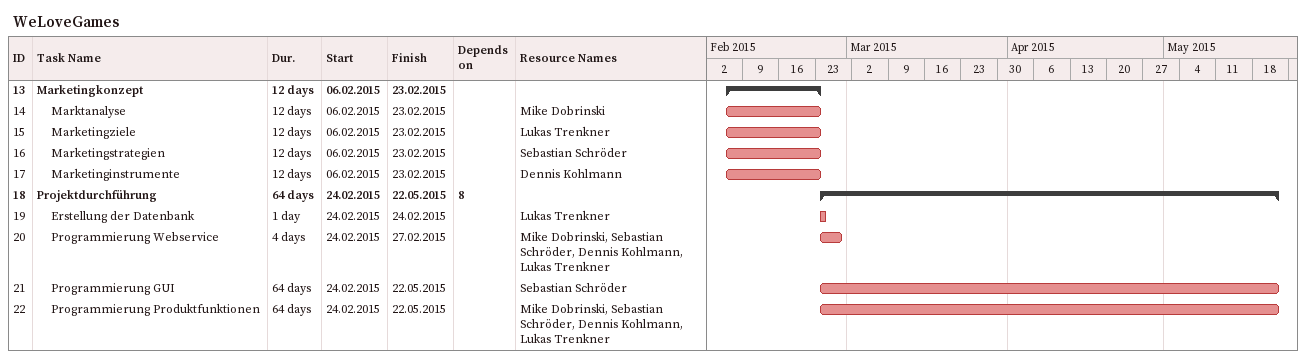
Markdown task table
WeLoveGames

| ID | Level | Task | Duration | Start | Finish | Predecessors | Resources |
|---|---|---|---|---|---|---|---|
| 13 | 1 | **Marketingkonzept** | 12d | 2015-02-06 | 2015-02-23 |  |  |
| 14 | 2 | Marktanalyse | 12d | 2015-02-06 | 2015-02-23 |  | Mike Dobrinski |
| 15 | 2 | Marketingziele | 12d | 2015-02-06 | 2015-02-23 |  | Lukas Trenkner |
| 16 | 2 | Marketingstrategien | 12d | 2015-02-06 | 2015-02-23 |  | Sebastian Schröder |
| 17 | 2 | Marketinginstrumente | 12d | 2015-02-06 | 2015-02-23 |  | Dennis Kohlmann |
| 18 | 1 | **Projektdurchführung** | 64d | 2015-02-24 | 2015-05-22 | 8 |  |
| 19 | 2 | Erstellung der Datenbank | 1d | 2015-02-24 | 2015-02-24 |  | Lukas Trenkner |
| 20 | 2 | Programmierung Webservice | 4d | 2015-02-24 | 2015-02-27 |  | Mike Dobrinski, Sebastian Schröder, Dennis Kohlmann, Lukas Trenkner |
| 21 | 2 | Programmierung GUI | 64d | 2015-02-24 | 2015-05-22 |  | Sebastian Schröder |
| 22 | 2 | Programmierung Produktfunktionen | 64d | 2015-02-24 | 2015-05-22 |  | Mike Dobrinski, Sebastian Schröder, Dennis Kohlmann, Lukas Trenkner |
